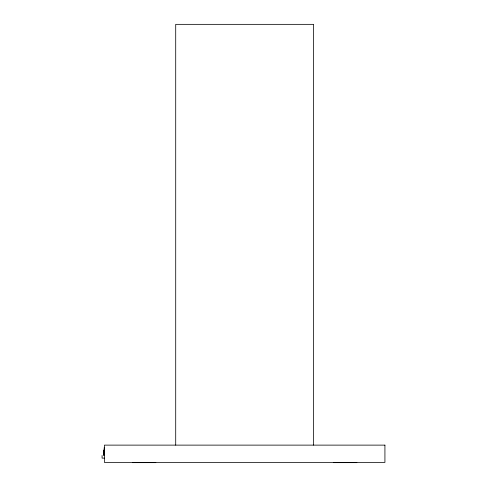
<?xml version="1.0" encoding="UTF-8"?>
<svg xmlns="http://www.w3.org/2000/svg" width="487" height="487" viewBox="0 0 487 487"><rect width="100%" height="100%" fill="white"/><g stroke="black" fill="none" stroke-linecap="round" stroke-linejoin="round"><path stroke-width="0.73" d="M104.413 449.83L103.944 449.83L103.944 455.412M104.413 458.127L102.075 458.127L102.075 455.497M132.464 462.65L155.84 462.65M333.498 462.65L356.874 462.65M313.628 445.124L313.628 24.35L175.71 24.35L175.71 445.124M104.175 447.723L104.175 454.182M103.713 450.396L103.713 455.406M384.925 445.124L104.413 445.124L104.413 462.419L384.925 462.419L384.925 445.124"/></g></svg>
